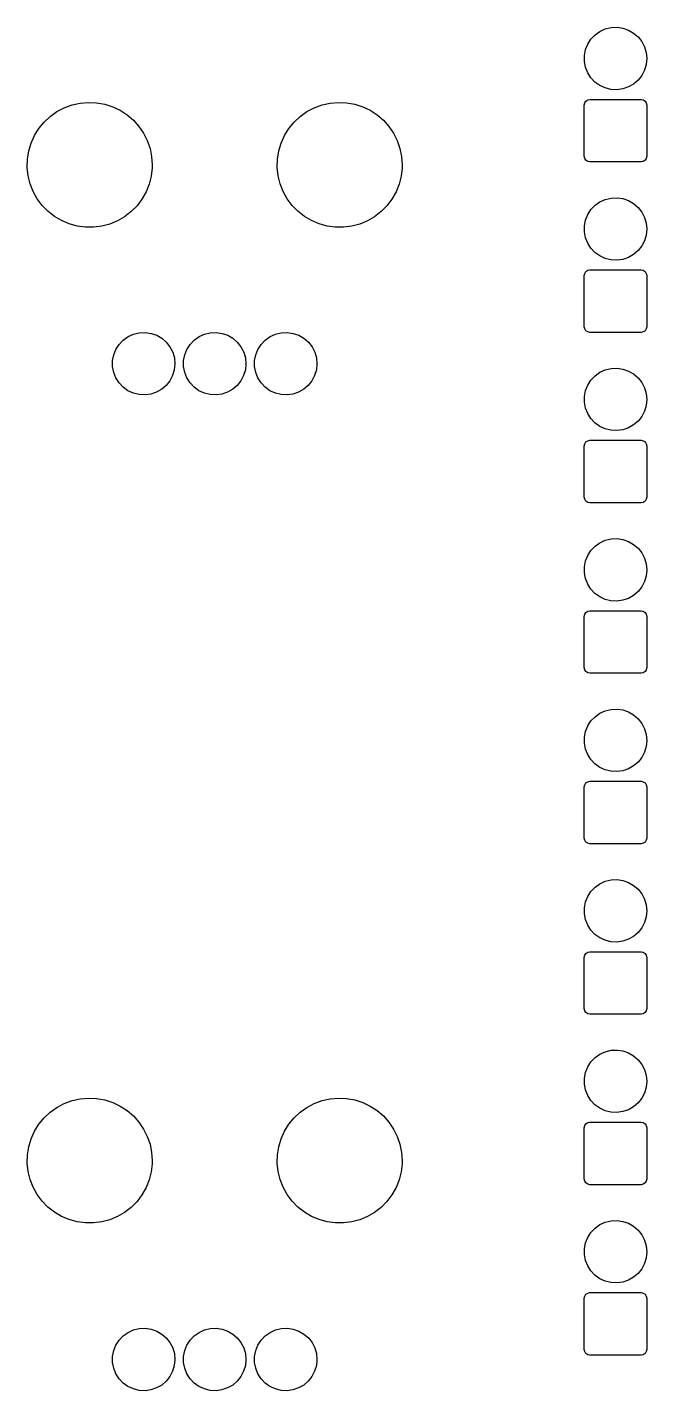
# Model space of a CAD drawing. Extents: x 10 to 584, y -410 to -10.
# Drawn here: x 253.41 to 275.22, y -203.02 to -155.03 of the extents above; entities that cross this region are included whole.
import ezdxf

# ---------------------------------------------------------------- set-up
doc = ezdxf.new("R2010")
doc.units = 0
doc.layers.add('BLACK', color=7, linetype='CONTINUOUS')

msp = doc.modelspace()

# ---------------------------------------------------------------- linework, layer by layer
at = {"layer": 'BLACK', "linetype": 'CONTINUOUS'}
for p, q in [((273.141, -155.623), (273.254, -155.447)), ((273.254, -155.447), (273.398, -155.296)), ((273.398, -155.296), (273.569, -155.175)), ((273.569, -155.175), (273.759, -155.089)), ((273.759, -155.089), (273.962, -155.04)), ((273.962, -155.04), (274.171, -155.03)), ((274.171, -155.03), (274.378, -155.06)), ((274.378, -155.06), (274.575, -155.129)), ((274.575, -155.129), (274.756, -155.233)), ((274.756, -155.233), (274.914, -155.37)), ((274.914, -155.37), (275.043, -155.535)), ((273.022, -156.021), (273.062, -155.816)), ((273.062, -155.816), (273.141, -155.623)), ((275.043, -155.535), (275.139, -155.72)), ((275.139, -155.72), (275.197, -155.921)), ((275.197, -155.921), (275.217, -156.129)), ((273.022, -156.23), (273.022, -156.021)), ((273.061, -156.436), (273.022, -156.23)), ((273.138, -156.63), (273.061, -156.436)), ((275.196, -156.342), (275.136, -156.543)), ((275.217, -156.135), (275.196, -156.342)), ((275.217, -156.129), (275.217, -156.135)), ((273.25, -156.806), (273.138, -156.63)), ((273.394, -156.958), (273.25, -156.806)), ((274.91, -156.892), (274.751, -157.028)), ((275.04, -156.728), (274.91, -156.892)), ((275.136, -156.543), (275.04, -156.728)), ((273.564, -157.08), (273.394, -156.958)), ((273.754, -157.167), (273.564, -157.08)), ((273.957, -157.217), (273.754, -157.167)), ((274.165, -157.228), (273.957, -157.217)), ((274.372, -157.199), (274.165, -157.228)), ((274.57, -157.131), (274.372, -157.199)), ((274.751, -157.028), (274.57, -157.131)), ((254.454, -157.999), (254.712, -157.863)), ((254.712, -157.863), (254.986, -157.762)), ((254.986, -157.762), (255.271, -157.699)), ((255.271, -157.699), (255.561, -157.673)), ((255.561, -157.673), (255.852, -157.687)), ((255.852, -157.687), (256.139, -157.738)), ((256.139, -157.738), (256.417, -157.827)), ((256.417, -157.827), (256.68, -157.952)), ((263.254, -157.999), (263.512, -157.863)), ((263.512, -157.863), (263.786, -157.762)), ((263.786, -157.762), (264.071, -157.699)), ((264.071, -157.699), (264.361, -157.673)), ((264.361, -157.673), (264.652, -157.687)), ((264.652, -157.687), (264.939, -157.738)), ((264.939, -157.738), (265.217, -157.827)), ((265.217, -157.827), (265.48, -157.952)), ((273.017, -157.769), (273.032, -157.692)), ((273.017, -159.569), (273.017, -157.769)), ((273.032, -157.692), (273.076, -157.627)), ((273.076, -157.627), (273.141, -157.584)), ((273.141, -157.584), (273.217, -157.569)), ((273.217, -157.569), (275.017, -157.569)), ((275.017, -157.569), (275.094, -157.584)), ((275.094, -157.584), (275.159, -157.627)), ((275.159, -157.627), (275.202, -157.692)), ((275.202, -157.692), (275.217, -157.769)), ((275.217, -157.769), (275.217, -159.569)), ((253.818, -158.592), (254.003, -158.367)), ((254.003, -158.367), (254.217, -158.168)), ((254.217, -158.168), (254.454, -157.999)), ((256.68, -157.952), (256.925, -158.111)), ((256.925, -158.111), (257.146, -158.301)), ((257.146, -158.301), (257.341, -158.518)), ((262.618, -158.592), (262.803, -158.367)), ((262.803, -158.367), (263.017, -158.168)), ((263.017, -158.168), (263.254, -157.999)), ((265.48, -157.952), (265.725, -158.111)), ((265.725, -158.111), (265.946, -158.301)), ((265.946, -158.301), (266.141, -158.518)), ((253.545, -159.106), (253.665, -158.84)), ((253.665, -158.84), (253.818, -158.592)), ((257.341, -158.518), (257.505, -158.76)), ((257.505, -158.76), (257.635, -159.02)), ((262.345, -159.106), (262.465, -158.84)), ((262.465, -158.84), (262.618, -158.592)), ((266.141, -158.518), (266.305, -158.76)), ((266.305, -158.76), (266.435, -159.02)), ((253.462, -159.385), (253.545, -159.106)), ((257.635, -159.02), (257.73, -159.296)), ((257.73, -159.296), (257.788, -159.582)), ((262.262, -159.385), (262.345, -159.106)), ((266.435, -159.02), (266.53, -159.296)), ((266.53, -159.296), (266.588, -159.582)), ((253.409, -159.965), (253.416, -159.673)), ((253.416, -159.673), (253.462, -159.385)), ((257.788, -159.582), (257.807, -159.873)), ((262.209, -159.965), (262.216, -159.673)), ((262.216, -159.673), (262.262, -159.385)), ((266.588, -159.582), (266.607, -159.873)), ((273.032, -159.645), (273.017, -159.569)), ((273.076, -159.71), (273.032, -159.645)), ((273.141, -159.754), (273.076, -159.71)), ((273.217, -159.769), (273.141, -159.754)), ((275.017, -159.769), (273.217, -159.769)), ((275.094, -159.754), (275.017, -159.769)), ((275.159, -159.71), (275.094, -159.754)), ((275.202, -159.645), (275.159, -159.71)), ((275.217, -159.569), (275.202, -159.645)), ((253.441, -160.255), (253.409, -159.965)), ((253.51, -160.538), (253.441, -160.255)), ((257.771, -160.27), (257.7, -160.553)), ((257.805, -159.98), (257.771, -160.27)), ((257.807, -159.873), (257.805, -159.98)), ((262.241, -160.255), (262.209, -159.965)), ((262.31, -160.538), (262.241, -160.255)), ((266.571, -160.27), (266.5, -160.553)), ((266.605, -159.98), (266.571, -160.27)), ((266.607, -159.873), (266.605, -159.98)), ((253.617, -160.81), (253.51, -160.538)), ((257.7, -160.553), (257.591, -160.823)), ((262.417, -160.81), (262.31, -160.538)), ((266.5, -160.553), (266.391, -160.823)), ((253.758, -161.065), (253.617, -160.81)), ((253.932, -161.299), (253.758, -161.065)), ((257.448, -161.077), (257.273, -161.31)), ((257.591, -160.823), (257.448, -161.077)), ((262.558, -161.065), (262.417, -160.81)), ((262.732, -161.299), (262.558, -161.065)), ((266.248, -161.077), (266.073, -161.31)), ((266.391, -160.823), (266.248, -161.077)), ((273.398, -161.296), (273.569, -161.175)), ((273.569, -161.175), (273.759, -161.089)), ((273.759, -161.089), (273.962, -161.04)), ((273.962, -161.04), (274.171, -161.03)), ((274.171, -161.03), (274.378, -161.06)), ((274.378, -161.06), (274.575, -161.129)), ((274.575, -161.129), (274.756, -161.233)), ((274.756, -161.233), (274.914, -161.37)), ((254.135, -161.508), (253.932, -161.299)), ((254.364, -161.688), (254.135, -161.508)), ((254.615, -161.836), (254.364, -161.688)), ((256.837, -161.697), (256.585, -161.843)), ((257.068, -161.518), (256.837, -161.697)), ((257.273, -161.31), (257.068, -161.518)), ((262.935, -161.508), (262.732, -161.299)), ((263.164, -161.688), (262.935, -161.508)), ((263.415, -161.836), (263.164, -161.688)), ((265.637, -161.697), (265.385, -161.843)), ((265.868, -161.518), (265.637, -161.697)), ((266.073, -161.31), (265.868, -161.518)), ((273.062, -161.816), (273.141, -161.623)), ((273.141, -161.623), (273.254, -161.447)), ((273.254, -161.447), (273.398, -161.296)), ((274.914, -161.37), (275.043, -161.535)), ((275.043, -161.535), (275.139, -161.72)), ((275.139, -161.72), (275.197, -161.921)), ((254.884, -161.95), (254.615, -161.836)), ((255.165, -162.028), (254.884, -161.95)), ((255.454, -162.067), (255.165, -162.028)), ((255.745, -162.068), (255.454, -162.067)), ((256.035, -162.031), (255.745, -162.068)), ((256.316, -161.955), (256.035, -162.031)), ((256.585, -161.843), (256.316, -161.955)), ((263.684, -161.95), (263.415, -161.836)), ((263.965, -162.028), (263.684, -161.95)), ((264.254, -162.067), (263.965, -162.028)), ((264.545, -162.068), (264.254, -162.067)), ((264.835, -162.031), (264.545, -162.068)), ((265.116, -161.955), (264.835, -162.031)), ((265.385, -161.843), (265.116, -161.955)), ((273.022, -162.021), (273.062, -161.816)), ((273.022, -162.23), (273.022, -162.021)), ((275.217, -162.135), (275.196, -162.342)), ((275.197, -161.921), (275.217, -162.129)), ((275.217, -162.129), (275.217, -162.135)), ((273.061, -162.436), (273.022, -162.23)), ((273.138, -162.63), (273.061, -162.436)), ((273.25, -162.806), (273.138, -162.63)), ((275.136, -162.543), (275.04, -162.728)), ((275.196, -162.342), (275.136, -162.543)), ((273.394, -162.958), (273.25, -162.806)), ((273.564, -163.08), (273.394, -162.958)), ((273.754, -163.167), (273.564, -163.08)), ((273.957, -163.217), (273.754, -163.167)), ((274.57, -163.131), (274.372, -163.199)), ((274.751, -163.028), (274.57, -163.131)), ((274.91, -162.892), (274.751, -163.028)), ((275.04, -162.728), (274.91, -162.892)), ((273.032, -163.692), (273.076, -163.627)), ((273.076, -163.627), (273.141, -163.584)), ((273.141, -163.584), (273.217, -163.569)), ((273.217, -163.569), (275.017, -163.569)), ((274.165, -163.228), (273.957, -163.217)), ((274.372, -163.199), (274.165, -163.228)), ((275.017, -163.569), (275.094, -163.584)), ((275.094, -163.584), (275.159, -163.627)), ((275.159, -163.627), (275.202, -163.692)), ((273.017, -163.769), (273.032, -163.692)), ((273.017, -165.569), (273.017, -163.769)), ((275.202, -163.692), (275.217, -163.769)), ((275.217, -163.769), (275.217, -165.569)), ((273.032, -165.645), (273.017, -165.569)), ((275.217, -165.569), (275.202, -165.645)), ((256.644, -166.191), (256.788, -166.04)), ((256.788, -166.04), (256.959, -165.919)), ((256.959, -165.919), (257.149, -165.833)), ((257.149, -165.833), (257.352, -165.784)), ((257.352, -165.784), (257.561, -165.774)), ((257.561, -165.774), (257.768, -165.804)), ((257.768, -165.804), (257.965, -165.873)), ((257.965, -165.873), (258.146, -165.977)), ((258.146, -165.977), (258.304, -166.114)), ((259.144, -166.191), (259.288, -166.04)), ((259.288, -166.04), (259.459, -165.919)), ((259.459, -165.919), (259.649, -165.833)), ((259.649, -165.833), (259.852, -165.784)), ((259.852, -165.784), (260.061, -165.774)), ((260.061, -165.774), (260.268, -165.804)), ((260.268, -165.804), (260.465, -165.873)), ((260.465, -165.873), (260.646, -165.977)), ((260.646, -165.977), (260.804, -166.114)), ((261.644, -166.191), (261.788, -166.04)), ((261.788, -166.04), (261.959, -165.919)), ((261.959, -165.919), (262.149, -165.833)), ((262.149, -165.833), (262.352, -165.784)), ((262.352, -165.784), (262.561, -165.774)), ((262.561, -165.774), (262.768, -165.804)), ((262.768, -165.804), (262.965, -165.873)), ((262.965, -165.873), (263.146, -165.977)), ((263.146, -165.977), (263.304, -166.114)), ((273.076, -165.71), (273.032, -165.645)), ((273.141, -165.754), (273.076, -165.71)), ((273.217, -165.769), (273.141, -165.754)), ((275.017, -165.769), (273.217, -165.769)), ((275.094, -165.754), (275.017, -165.769)), ((275.159, -165.71), (275.094, -165.754)), ((275.202, -165.645), (275.159, -165.71)), ((256.452, -166.56), (256.531, -166.367)), ((256.531, -166.367), (256.644, -166.191)), ((258.304, -166.114), (258.433, -166.279)), ((258.433, -166.279), (258.529, -166.464)), ((258.529, -166.464), (258.587, -166.665)), ((258.952, -166.56), (259.031, -166.367)), ((259.031, -166.367), (259.144, -166.191)), ((260.804, -166.114), (260.933, -166.279)), ((260.933, -166.279), (261.029, -166.464)), ((261.029, -166.464), (261.087, -166.665)), ((261.452, -166.56), (261.531, -166.367)), ((261.531, -166.367), (261.644, -166.191)), ((263.304, -166.114), (263.433, -166.279)), ((263.433, -166.279), (263.529, -166.464)), ((263.529, -166.464), (263.587, -166.665)), ((256.412, -166.765), (256.452, -166.56)), ((256.412, -166.974), (256.412, -166.765)), ((256.451, -167.18), (256.412, -166.974)), ((258.607, -166.879), (258.586, -167.086)), ((258.587, -166.665), (258.607, -166.873)), ((258.607, -166.873), (258.607, -166.879)), ((258.912, -166.765), (258.952, -166.56)), ((258.912, -166.974), (258.912, -166.765)), ((258.951, -167.18), (258.912, -166.974)), ((261.107, -166.879), (261.086, -167.086)), ((261.087, -166.665), (261.107, -166.873)), ((261.107, -166.873), (261.107, -166.879)), ((261.412, -166.765), (261.452, -166.56)), ((261.412, -166.974), (261.412, -166.765)), ((261.451, -167.18), (261.412, -166.974)), ((263.607, -166.879), (263.586, -167.086)), ((263.587, -166.665), (263.607, -166.873)), ((263.607, -166.873), (263.607, -166.879)), ((256.528, -167.374), (256.451, -167.18)), ((256.64, -167.55), (256.528, -167.374)), ((258.43, -167.472), (258.3, -167.636)), ((258.526, -167.287), (258.43, -167.472)), ((258.586, -167.086), (258.526, -167.287)), ((259.028, -167.374), (258.951, -167.18)), ((259.14, -167.55), (259.028, -167.374)), ((260.93, -167.472), (260.8, -167.636)), ((261.026, -167.287), (260.93, -167.472)), ((261.086, -167.086), (261.026, -167.287)), ((261.528, -167.374), (261.451, -167.18)), ((261.64, -167.55), (261.528, -167.374)), ((263.43, -167.472), (263.3, -167.636)), ((263.526, -167.287), (263.43, -167.472)), ((263.586, -167.086), (263.526, -167.287)), ((273.141, -167.623), (273.254, -167.447)), ((273.254, -167.447), (273.398, -167.296)), ((273.398, -167.296), (273.569, -167.175)), ((273.569, -167.175), (273.759, -167.089)), ((273.759, -167.089), (273.962, -167.04)), ((273.962, -167.04), (274.171, -167.03)), ((274.171, -167.03), (274.378, -167.06)), ((274.378, -167.06), (274.575, -167.129)), ((274.575, -167.129), (274.756, -167.233)), ((274.756, -167.233), (274.914, -167.37)), ((274.914, -167.37), (275.043, -167.535)), ((256.784, -167.702), (256.64, -167.55)), ((256.954, -167.824), (256.784, -167.702)), ((257.144, -167.911), (256.954, -167.824)), ((257.347, -167.961), (257.144, -167.911)), ((257.555, -167.972), (257.347, -167.961)), ((257.762, -167.943), (257.555, -167.972)), ((257.96, -167.875), (257.762, -167.943)), ((258.141, -167.772), (257.96, -167.875)), ((258.3, -167.636), (258.141, -167.772)), ((259.284, -167.702), (259.14, -167.55)), ((259.454, -167.824), (259.284, -167.702)), ((259.644, -167.911), (259.454, -167.824)), ((259.847, -167.961), (259.644, -167.911)), ((260.055, -167.972), (259.847, -167.961)), ((260.262, -167.943), (260.055, -167.972)), ((260.46, -167.875), (260.262, -167.943)), ((260.641, -167.772), (260.46, -167.875)), ((260.8, -167.636), (260.641, -167.772)), ((261.784, -167.702), (261.64, -167.55)), ((261.954, -167.824), (261.784, -167.702)), ((262.144, -167.911), (261.954, -167.824)), ((262.347, -167.961), (262.144, -167.911)), ((262.555, -167.972), (262.347, -167.961)), ((262.762, -167.943), (262.555, -167.972)), ((262.96, -167.875), (262.762, -167.943)), ((263.141, -167.772), (262.96, -167.875)), ((263.3, -167.636), (263.141, -167.772)), ((273.022, -168.021), (273.062, -167.816)), ((273.062, -167.816), (273.141, -167.623)), ((275.043, -167.535), (275.139, -167.72)), ((275.139, -167.72), (275.197, -167.921)), ((275.197, -167.921), (275.217, -168.129)), ((273.022, -168.23), (273.022, -168.021)), ((273.061, -168.436), (273.022, -168.23)), ((273.138, -168.63), (273.061, -168.436)), ((275.196, -168.342), (275.136, -168.543)), ((275.217, -168.135), (275.196, -168.342)), ((275.217, -168.129), (275.217, -168.135)), ((273.25, -168.806), (273.138, -168.63)), ((273.394, -168.958), (273.25, -168.806)), ((274.91, -168.892), (274.751, -169.028)), ((275.04, -168.728), (274.91, -168.892)), ((275.136, -168.543), (275.04, -168.728)), ((273.564, -169.08), (273.394, -168.958)), ((273.754, -169.167), (273.564, -169.08)), ((273.957, -169.217), (273.754, -169.167)), ((274.165, -169.228), (273.957, -169.217)), ((274.372, -169.199), (274.165, -169.228)), ((274.57, -169.131), (274.372, -169.199)), ((274.751, -169.028), (274.57, -169.131)), ((273.017, -169.769), (273.032, -169.692)), ((273.017, -171.569), (273.017, -169.769)), ((273.032, -169.692), (273.076, -169.627)), ((273.076, -169.627), (273.141, -169.584)), ((273.141, -169.584), (273.217, -169.569)), ((273.217, -169.569), (275.017, -169.569)), ((275.017, -169.569), (275.094, -169.584)), ((275.094, -169.584), (275.159, -169.627)), ((275.159, -169.627), (275.202, -169.692)), ((275.202, -169.692), (275.217, -169.769)), ((275.217, -169.769), (275.217, -171.569)), ((273.032, -171.645), (273.017, -171.569)), ((273.076, -171.71), (273.032, -171.645)), ((273.141, -171.754), (273.076, -171.71)), ((273.217, -171.769), (273.141, -171.754)), ((275.017, -171.769), (273.217, -171.769)), ((275.094, -171.754), (275.017, -171.769)), ((275.159, -171.71), (275.094, -171.754)), ((275.202, -171.645), (275.159, -171.71)), ((275.217, -171.569), (275.202, -171.645)), ((273.398, -173.296), (273.569, -173.175)), ((273.569, -173.175), (273.759, -173.089)), ((273.759, -173.089), (273.962, -173.04)), ((273.962, -173.04), (274.171, -173.03)), ((274.171, -173.03), (274.378, -173.06)), ((274.378, -173.06), (274.575, -173.129)), ((274.575, -173.129), (274.756, -173.233)), ((274.756, -173.233), (274.914, -173.37)), ((273.062, -173.816), (273.141, -173.623)), ((273.141, -173.623), (273.254, -173.447)), ((273.254, -173.447), (273.398, -173.296)), ((274.914, -173.37), (275.043, -173.535)), ((275.043, -173.535), (275.139, -173.72)), ((275.139, -173.72), (275.197, -173.921)), ((273.022, -174.021), (273.062, -173.816)), ((273.022, -174.23), (273.022, -174.021)), ((275.217, -174.135), (275.196, -174.342)), ((275.197, -173.921), (275.217, -174.129)), ((275.217, -174.129), (275.217, -174.135)), ((273.061, -174.436), (273.022, -174.23)), ((273.138, -174.63), (273.061, -174.436)), ((273.25, -174.806), (273.138, -174.63)), ((275.136, -174.543), (275.04, -174.728)), ((275.196, -174.342), (275.136, -174.543)), ((273.394, -174.958), (273.25, -174.806)), ((273.564, -175.08), (273.394, -174.958)), ((273.754, -175.167), (273.564, -175.08)), ((273.957, -175.217), (273.754, -175.167)), ((274.57, -175.131), (274.372, -175.199)), ((274.751, -175.028), (274.57, -175.131)), ((274.91, -174.892), (274.751, -175.028)), ((275.04, -174.728), (274.91, -174.892)), ((273.032, -175.692), (273.076, -175.627)), ((273.076, -175.627), (273.141, -175.584)), ((273.141, -175.584), (273.217, -175.569)), ((273.217, -175.569), (275.017, -175.569)), ((274.165, -175.228), (273.957, -175.217)), ((274.372, -175.199), (274.165, -175.228)), ((275.017, -175.569), (275.094, -175.584)), ((275.094, -175.584), (275.159, -175.627)), ((275.159, -175.627), (275.202, -175.692)), ((273.017, -175.769), (273.032, -175.692)), ((273.017, -177.569), (273.017, -175.769)), ((275.202, -175.692), (275.217, -175.769)), ((275.217, -175.769), (275.217, -177.569)), ((273.032, -177.645), (273.017, -177.569)), ((275.217, -177.569), (275.202, -177.645)), ((273.076, -177.71), (273.032, -177.645)), ((273.141, -177.754), (273.076, -177.71)), ((273.217, -177.769), (273.141, -177.754)), ((275.017, -177.769), (273.217, -177.769)), ((275.094, -177.754), (275.017, -177.769)), ((275.159, -177.71), (275.094, -177.754)), ((275.202, -177.645), (275.159, -177.71)), ((273.141, -179.623), (273.254, -179.447)), ((273.254, -179.447), (273.398, -179.296)), ((273.398, -179.296), (273.569, -179.175)), ((273.569, -179.175), (273.759, -179.089)), ((273.759, -179.089), (273.962, -179.04)), ((273.962, -179.04), (274.171, -179.03)), ((274.171, -179.03), (274.378, -179.06)), ((274.378, -179.06), (274.575, -179.129)), ((274.575, -179.129), (274.756, -179.233)), ((274.756, -179.233), (274.914, -179.37)), ((274.914, -179.37), (275.043, -179.535)), ((273.022, -180.021), (273.062, -179.816)), ((273.062, -179.816), (273.141, -179.623)), ((275.043, -179.535), (275.139, -179.72)), ((275.139, -179.72), (275.197, -179.921)), ((275.197, -179.921), (275.217, -180.129)), ((273.022, -180.23), (273.022, -180.021)), ((273.061, -180.436), (273.022, -180.23)), ((273.138, -180.63), (273.061, -180.436)), ((275.196, -180.342), (275.136, -180.543)), ((275.217, -180.135), (275.196, -180.342)), ((275.217, -180.129), (275.217, -180.135)), ((273.25, -180.806), (273.138, -180.63)), ((273.394, -180.958), (273.25, -180.806)), ((274.91, -180.892), (274.751, -181.028)), ((275.04, -180.728), (274.91, -180.892)), ((275.136, -180.543), (275.04, -180.728)), ((273.564, -181.08), (273.394, -180.958)), ((273.754, -181.167), (273.564, -181.08)), ((273.957, -181.217), (273.754, -181.167)), ((274.165, -181.228), (273.957, -181.217)), ((274.372, -181.199), (274.165, -181.228)), ((274.57, -181.131), (274.372, -181.199)), ((274.751, -181.028), (274.57, -181.131)), ((273.017, -181.769), (273.032, -181.692)), ((273.017, -183.569), (273.017, -181.769)), ((273.032, -181.692), (273.076, -181.627)), ((273.076, -181.627), (273.141, -181.584)), ((273.141, -181.584), (273.217, -181.569)), ((273.217, -181.569), (275.017, -181.569)), ((275.017, -181.569), (275.094, -181.584)), ((275.094, -181.584), (275.159, -181.627)), ((275.159, -181.627), (275.202, -181.692)), ((275.202, -181.692), (275.217, -181.769)), ((275.217, -181.769), (275.217, -183.569)), ((273.032, -183.645), (273.017, -183.569)), ((273.076, -183.71), (273.032, -183.645)), ((273.141, -183.754), (273.076, -183.71)), ((273.217, -183.769), (273.141, -183.754)), ((275.017, -183.769), (273.217, -183.769)), ((275.094, -183.754), (275.017, -183.769)), ((275.159, -183.71), (275.094, -183.754)), ((275.202, -183.645), (275.159, -183.71)), ((275.217, -183.569), (275.202, -183.645)), ((273.398, -185.296), (273.569, -185.175)), ((273.569, -185.175), (273.759, -185.089)), ((273.759, -185.089), (273.962, -185.04)), ((273.962, -185.04), (274.171, -185.03)), ((274.171, -185.03), (274.378, -185.06)), ((274.378, -185.06), (274.575, -185.129)), ((274.575, -185.129), (274.756, -185.233)), ((274.756, -185.233), (274.914, -185.37)), ((273.062, -185.816), (273.141, -185.623)), ((273.141, -185.623), (273.254, -185.447)), ((273.254, -185.447), (273.398, -185.296)), ((274.914, -185.37), (275.043, -185.535)), ((275.043, -185.535), (275.139, -185.72)), ((275.139, -185.72), (275.197, -185.921)), ((273.022, -186.021), (273.062, -185.816)), ((273.022, -186.23), (273.022, -186.021)), ((275.217, -186.135), (275.196, -186.342)), ((275.197, -185.921), (275.217, -186.129)), ((275.217, -186.129), (275.217, -186.135)), ((273.061, -186.436), (273.022, -186.23)), ((273.138, -186.63), (273.061, -186.436)), ((273.25, -186.806), (273.138, -186.63)), ((275.136, -186.543), (275.04, -186.728)), ((275.196, -186.342), (275.136, -186.543)), ((273.394, -186.958), (273.25, -186.806)), ((273.564, -187.08), (273.394, -186.958)), ((273.754, -187.167), (273.564, -187.08)), ((273.957, -187.217), (273.754, -187.167)), ((274.57, -187.131), (274.372, -187.199)), ((274.751, -187.028), (274.57, -187.131)), ((274.91, -186.892), (274.751, -187.028)), ((275.04, -186.728), (274.91, -186.892)), ((273.032, -187.692), (273.076, -187.627)), ((273.076, -187.627), (273.141, -187.584)), ((273.141, -187.584), (273.217, -187.569)), ((273.217, -187.569), (275.017, -187.569)), ((274.165, -187.228), (273.957, -187.217)), ((274.372, -187.199), (274.165, -187.228)), ((275.017, -187.569), (275.094, -187.584)), ((275.094, -187.584), (275.159, -187.627)), ((275.159, -187.627), (275.202, -187.692)), ((273.017, -187.769), (273.032, -187.692)), ((273.017, -189.569), (273.017, -187.769)), ((275.202, -187.692), (275.217, -187.769)), ((275.217, -187.769), (275.217, -189.569)), ((273.032, -189.645), (273.017, -189.569)), ((273.076, -189.71), (273.032, -189.645)), ((273.141, -189.754), (273.076, -189.71)), ((273.217, -189.769), (273.141, -189.754)), ((275.017, -189.769), (273.217, -189.769)), ((275.094, -189.754), (275.017, -189.769)), ((275.159, -189.71), (275.094, -189.754)), ((275.202, -189.645), (275.159, -189.71)), ((275.217, -189.569), (275.202, -189.645)), ((273.141, -191.623), (273.254, -191.447)), ((273.254, -191.447), (273.398, -191.296)), ((273.398, -191.296), (273.569, -191.175)), ((273.569, -191.175), (273.759, -191.089)), ((273.759, -191.089), (273.962, -191.04)), ((273.962, -191.04), (274.171, -191.03)), ((274.171, -191.03), (274.378, -191.06)), ((274.378, -191.06), (274.575, -191.129)), ((274.575, -191.129), (274.756, -191.233)), ((274.756, -191.233), (274.914, -191.37)), ((274.914, -191.37), (275.043, -191.535)), ((273.022, -192.021), (273.062, -191.816)), ((273.062, -191.816), (273.141, -191.623)), ((275.043, -191.535), (275.139, -191.72)), ((275.139, -191.72), (275.197, -191.921)), ((275.197, -191.921), (275.217, -192.129)), ((273.022, -192.23), (273.022, -192.021)), ((273.061, -192.436), (273.022, -192.23)), ((273.138, -192.63), (273.061, -192.436)), ((275.196, -192.342), (275.136, -192.543)), ((275.217, -192.135), (275.196, -192.342)), ((275.217, -192.129), (275.217, -192.135)), ((254.454, -193.049), (254.712, -192.913)), ((254.712, -192.913), (254.986, -192.812)), ((254.986, -192.812), (255.271, -192.749)), ((255.271, -192.749), (255.561, -192.723)), ((255.561, -192.723), (255.852, -192.737)), ((255.852, -192.737), (256.139, -192.788)), ((256.139, -192.788), (256.417, -192.877)), ((256.417, -192.877), (256.68, -193.002)), ((263.254, -193.049), (263.512, -192.913)), ((263.512, -192.913), (263.786, -192.812)), ((263.786, -192.812), (264.071, -192.749)), ((264.071, -192.749), (264.361, -192.723)), ((264.361, -192.723), (264.652, -192.737)), ((264.652, -192.737), (264.939, -192.788)), ((264.939, -192.788), (265.217, -192.877)), ((265.217, -192.877), (265.48, -193.002)), ((273.25, -192.806), (273.138, -192.63)), ((273.394, -192.958), (273.25, -192.806)), ((274.91, -192.892), (274.751, -193.028)), ((275.04, -192.728), (274.91, -192.892)), ((275.136, -192.543), (275.04, -192.728)), ((254.003, -193.417), (254.217, -193.218)), ((254.217, -193.218), (254.454, -193.049)), ((256.68, -193.002), (256.925, -193.161)), ((256.925, -193.161), (257.146, -193.351)), ((257.146, -193.351), (257.341, -193.568)), ((262.803, -193.417), (263.017, -193.218)), ((263.017, -193.218), (263.254, -193.049)), ((265.48, -193.002), (265.725, -193.161)), ((265.725, -193.161), (265.946, -193.351)), ((265.946, -193.351), (266.141, -193.568)), ((273.564, -193.08), (273.394, -192.958)), ((273.754, -193.167), (273.564, -193.08)), ((273.957, -193.217), (273.754, -193.167)), ((274.165, -193.228), (273.957, -193.217)), ((274.372, -193.199), (274.165, -193.228)), ((274.57, -193.131), (274.372, -193.199)), ((274.751, -193.028), (274.57, -193.131)), ((253.665, -193.89), (253.818, -193.642)), ((253.818, -193.642), (254.003, -193.417)), ((257.341, -193.568), (257.505, -193.81)), ((257.505, -193.81), (257.635, -194.07)), ((262.465, -193.89), (262.618, -193.642)), ((262.618, -193.642), (262.803, -193.417)), ((266.141, -193.568), (266.305, -193.81)), ((266.305, -193.81), (266.435, -194.07)), ((273.017, -193.769), (273.032, -193.692)), ((273.017, -195.569), (273.017, -193.769)), ((273.032, -193.692), (273.076, -193.627)), ((273.076, -193.627), (273.141, -193.584)), ((273.141, -193.584), (273.217, -193.569)), ((273.217, -193.569), (275.017, -193.569)), ((275.017, -193.569), (275.094, -193.584)), ((275.094, -193.584), (275.159, -193.627)), ((275.159, -193.627), (275.202, -193.692)), ((275.202, -193.692), (275.217, -193.769)), ((275.217, -193.769), (275.217, -195.569)), ((253.462, -194.435), (253.545, -194.156)), ((253.545, -194.156), (253.665, -193.89)), ((257.635, -194.07), (257.73, -194.346)), ((257.73, -194.346), (257.788, -194.632)), ((262.262, -194.435), (262.345, -194.156)), ((262.345, -194.156), (262.465, -193.89)), ((266.435, -194.07), (266.53, -194.346)), ((266.53, -194.346), (266.588, -194.632)), ((253.409, -195.015), (253.416, -194.723)), ((253.416, -194.723), (253.462, -194.435)), ((257.788, -194.632), (257.807, -194.923)), ((262.209, -195.015), (262.216, -194.723)), ((262.216, -194.723), (262.262, -194.435)), ((266.588, -194.632), (266.607, -194.923)), ((253.441, -195.305), (253.409, -195.015)), ((253.51, -195.588), (253.441, -195.305)), ((257.771, -195.32), (257.7, -195.603)), ((257.805, -195.03), (257.771, -195.32)), ((257.807, -194.923), (257.805, -195.03)), ((262.241, -195.305), (262.209, -195.015)), ((262.31, -195.588), (262.241, -195.305)), ((266.571, -195.32), (266.5, -195.603)), ((266.605, -195.03), (266.571, -195.32)), ((266.607, -194.923), (266.605, -195.03)), ((253.617, -195.86), (253.51, -195.588)), ((257.7, -195.603), (257.591, -195.873)), ((262.417, -195.86), (262.31, -195.588)), ((266.5, -195.603), (266.391, -195.873)), ((273.032, -195.645), (273.017, -195.569)), ((273.076, -195.71), (273.032, -195.645)), ((273.141, -195.754), (273.076, -195.71)), ((273.217, -195.769), (273.141, -195.754)), ((275.017, -195.769), (273.217, -195.769)), ((275.094, -195.754), (275.017, -195.769)), ((275.159, -195.71), (275.094, -195.754)), ((275.202, -195.645), (275.159, -195.71)), ((275.217, -195.569), (275.202, -195.645)), ((253.758, -196.115), (253.617, -195.86)), ((253.932, -196.349), (253.758, -196.115)), ((257.448, -196.127), (257.273, -196.36)), ((257.591, -195.873), (257.448, -196.127)), ((262.558, -196.115), (262.417, -195.86)), ((262.732, -196.349), (262.558, -196.115)), ((266.248, -196.127), (266.073, -196.36)), ((266.391, -195.873), (266.248, -196.127)), ((254.135, -196.558), (253.932, -196.349)), ((254.364, -196.738), (254.135, -196.558)), ((254.615, -196.886), (254.364, -196.738)), ((256.837, -196.747), (256.585, -196.893)), ((257.068, -196.568), (256.837, -196.747)), ((257.273, -196.36), (257.068, -196.568)), ((262.935, -196.558), (262.732, -196.349)), ((263.164, -196.738), (262.935, -196.558)), ((263.415, -196.886), (263.164, -196.738)), ((265.637, -196.747), (265.385, -196.893)), ((265.868, -196.568), (265.637, -196.747)), ((266.073, -196.36), (265.868, -196.568)), ((254.884, -197), (254.615, -196.886)), ((255.165, -197.078), (254.884, -197)), ((255.454, -197.117), (255.165, -197.078)), ((255.745, -197.118), (255.454, -197.117)), ((256.035, -197.081), (255.745, -197.118)), ((256.316, -197.005), (256.035, -197.081)), ((256.585, -196.893), (256.316, -197.005)), ((263.684, -197), (263.415, -196.886)), ((263.965, -197.078), (263.684, -197)), ((264.254, -197.117), (263.965, -197.078)), ((264.545, -197.118), (264.254, -197.117)), ((264.835, -197.081), (264.545, -197.118)), ((265.116, -197.005), (264.835, -197.081)), ((265.385, -196.893), (265.116, -197.005)), ((273.398, -197.296), (273.569, -197.175)), ((273.569, -197.175), (273.759, -197.089)), ((273.759, -197.089), (273.962, -197.04)), ((273.962, -197.04), (274.171, -197.03)), ((274.171, -197.03), (274.378, -197.06)), ((274.378, -197.06), (274.575, -197.129)), ((274.575, -197.129), (274.756, -197.233)), ((274.756, -197.233), (274.914, -197.37)), ((273.062, -197.816), (273.141, -197.623)), ((273.141, -197.623), (273.254, -197.447)), ((273.254, -197.447), (273.398, -197.296)), ((274.914, -197.37), (275.043, -197.535)), ((275.043, -197.535), (275.139, -197.72)), ((275.139, -197.72), (275.197, -197.921)), ((273.022, -198.021), (273.062, -197.816)), ((273.022, -198.23), (273.022, -198.021)), ((275.217, -198.135), (275.196, -198.342)), ((275.197, -197.921), (275.217, -198.129)), ((275.217, -198.129), (275.217, -198.135)), ((273.061, -198.436), (273.022, -198.23)), ((273.138, -198.63), (273.061, -198.436)), ((273.25, -198.806), (273.138, -198.63)), ((275.136, -198.543), (275.04, -198.728)), ((275.196, -198.342), (275.136, -198.543)), ((273.394, -198.958), (273.25, -198.806)), ((273.564, -199.08), (273.394, -198.958)), ((273.754, -199.167), (273.564, -199.08)), ((274.57, -199.131), (274.372, -199.199)), ((274.751, -199.028), (274.57, -199.131)), ((274.91, -198.892), (274.751, -199.028)), ((275.04, -198.728), (274.91, -198.892)), ((273.032, -199.692), (273.076, -199.627)), ((273.076, -199.627), (273.141, -199.584)), ((273.141, -199.584), (273.217, -199.569)), ((273.217, -199.569), (275.017, -199.569)), ((273.957, -199.217), (273.754, -199.167)), ((274.165, -199.228), (273.957, -199.217)), ((274.372, -199.199), (274.165, -199.228)), ((275.017, -199.569), (275.094, -199.584)), ((275.094, -199.584), (275.159, -199.627)), ((275.159, -199.627), (275.202, -199.692)), ((273.017, -199.769), (273.032, -199.692)), ((273.017, -201.569), (273.017, -199.769)), ((275.202, -199.692), (275.217, -199.769)), ((275.217, -199.769), (275.217, -201.569)), ((256.788, -201.09), (256.959, -200.969)), ((256.959, -200.969), (257.149, -200.883)), ((257.149, -200.883), (257.352, -200.834)), ((257.352, -200.834), (257.561, -200.824)), ((257.561, -200.824), (257.768, -200.854)), ((257.768, -200.854), (257.965, -200.923)), ((257.965, -200.923), (258.146, -201.027)), ((258.146, -201.027), (258.304, -201.164)), ((259.288, -201.09), (259.459, -200.969)), ((259.459, -200.969), (259.649, -200.883)), ((259.649, -200.883), (259.852, -200.834)), ((259.852, -200.834), (260.061, -200.824)), ((260.061, -200.824), (260.268, -200.854)), ((260.268, -200.854), (260.465, -200.923)), ((260.465, -200.923), (260.646, -201.027)), ((260.646, -201.027), (260.804, -201.164)), ((261.788, -201.09), (261.959, -200.969)), ((261.959, -200.969), (262.149, -200.883)), ((262.149, -200.883), (262.352, -200.834)), ((262.352, -200.834), (262.561, -200.824)), ((262.561, -200.824), (262.768, -200.854)), ((262.768, -200.854), (262.965, -200.923)), ((262.965, -200.923), (263.146, -201.027)), ((263.146, -201.027), (263.304, -201.164)), ((256.452, -201.61), (256.531, -201.417)), ((256.531, -201.417), (256.644, -201.241)), ((256.644, -201.241), (256.788, -201.09)), ((258.304, -201.164), (258.433, -201.329)), ((258.433, -201.329), (258.529, -201.514)), ((258.529, -201.514), (258.587, -201.715)), ((258.952, -201.61), (259.031, -201.417)), ((259.031, -201.417), (259.144, -201.241)), ((259.144, -201.241), (259.288, -201.09)), ((260.804, -201.164), (260.933, -201.329)), ((260.933, -201.329), (261.029, -201.514)), ((261.029, -201.514), (261.087, -201.715)), ((261.452, -201.61), (261.531, -201.417)), ((261.531, -201.417), (261.644, -201.241)), ((261.644, -201.241), (261.788, -201.09)), ((263.304, -201.164), (263.433, -201.329)), ((263.433, -201.329), (263.529, -201.514)), ((263.529, -201.514), (263.587, -201.715)), ((256.412, -201.815), (256.452, -201.61)), ((256.412, -202.024), (256.412, -201.815)), ((256.451, -202.23), (256.412, -202.024)), ((258.607, -201.929), (258.586, -202.136)), ((258.587, -201.715), (258.607, -201.923)), ((258.607, -201.923), (258.607, -201.929)), ((258.912, -201.815), (258.952, -201.61)), ((258.912, -202.024), (258.912, -201.815)), ((258.951, -202.23), (258.912, -202.024)), ((261.107, -201.929), (261.086, -202.136)), ((261.087, -201.715), (261.107, -201.923)), ((261.107, -201.923), (261.107, -201.929)), ((261.412, -201.815), (261.452, -201.61)), ((261.412, -202.024), (261.412, -201.815)), ((261.451, -202.23), (261.412, -202.024)), ((263.607, -201.929), (263.586, -202.136)), ((263.587, -201.715), (263.607, -201.923)), ((263.607, -201.923), (263.607, -201.929)), ((273.032, -201.645), (273.017, -201.569)), ((273.076, -201.71), (273.032, -201.645)), ((273.141, -201.754), (273.076, -201.71)), ((273.217, -201.769), (273.141, -201.754)), ((275.017, -201.769), (273.217, -201.769)), ((275.094, -201.754), (275.017, -201.769)), ((275.159, -201.71), (275.094, -201.754)), ((275.202, -201.645), (275.159, -201.71)), ((275.217, -201.569), (275.202, -201.645)), ((256.528, -202.424), (256.451, -202.23)), ((256.64, -202.6), (256.528, -202.424)), ((258.43, -202.522), (258.3, -202.686)), ((258.526, -202.337), (258.43, -202.522)), ((258.586, -202.136), (258.526, -202.337)), ((259.028, -202.424), (258.951, -202.23)), ((259.14, -202.6), (259.028, -202.424)), ((260.93, -202.522), (260.8, -202.686)), ((261.026, -202.337), (260.93, -202.522)), ((261.086, -202.136), (261.026, -202.337)), ((261.528, -202.424), (261.451, -202.23)), ((261.64, -202.6), (261.528, -202.424)), ((263.43, -202.522), (263.3, -202.686)), ((263.526, -202.337), (263.43, -202.522)), ((263.586, -202.136), (263.526, -202.337)), ((256.784, -202.752), (256.64, -202.6)), ((256.954, -202.874), (256.784, -202.752)), ((257.144, -202.961), (256.954, -202.874)), ((257.347, -203.011), (257.144, -202.961)), ((257.762, -202.993), (257.555, -203.022)), ((257.96, -202.925), (257.762, -202.993)), ((258.141, -202.822), (257.96, -202.925)), ((258.3, -202.686), (258.141, -202.822)), ((259.284, -202.752), (259.14, -202.6)), ((259.454, -202.874), (259.284, -202.752)), ((259.644, -202.961), (259.454, -202.874)), ((259.847, -203.011), (259.644, -202.961)), ((260.262, -202.993), (260.055, -203.022)), ((260.46, -202.925), (260.262, -202.993)), ((260.641, -202.822), (260.46, -202.925)), ((260.8, -202.686), (260.641, -202.822)), ((261.784, -202.752), (261.64, -202.6)), ((261.954, -202.874), (261.784, -202.752)), ((262.144, -202.961), (261.954, -202.874)), ((262.347, -203.011), (262.144, -202.961)), ((262.762, -202.993), (262.555, -203.022)), ((262.96, -202.925), (262.762, -202.993)), ((263.141, -202.822), (262.96, -202.925)), ((263.3, -202.686), (263.141, -202.822)), ((257.555, -203.022), (257.347, -203.011)), ((260.055, -203.022), (259.847, -203.011)), ((262.555, -203.022), (262.347, -203.011))]:
    msp.add_line(p, q, dxfattribs=at)

doc.saveas('drawing.dxf')
